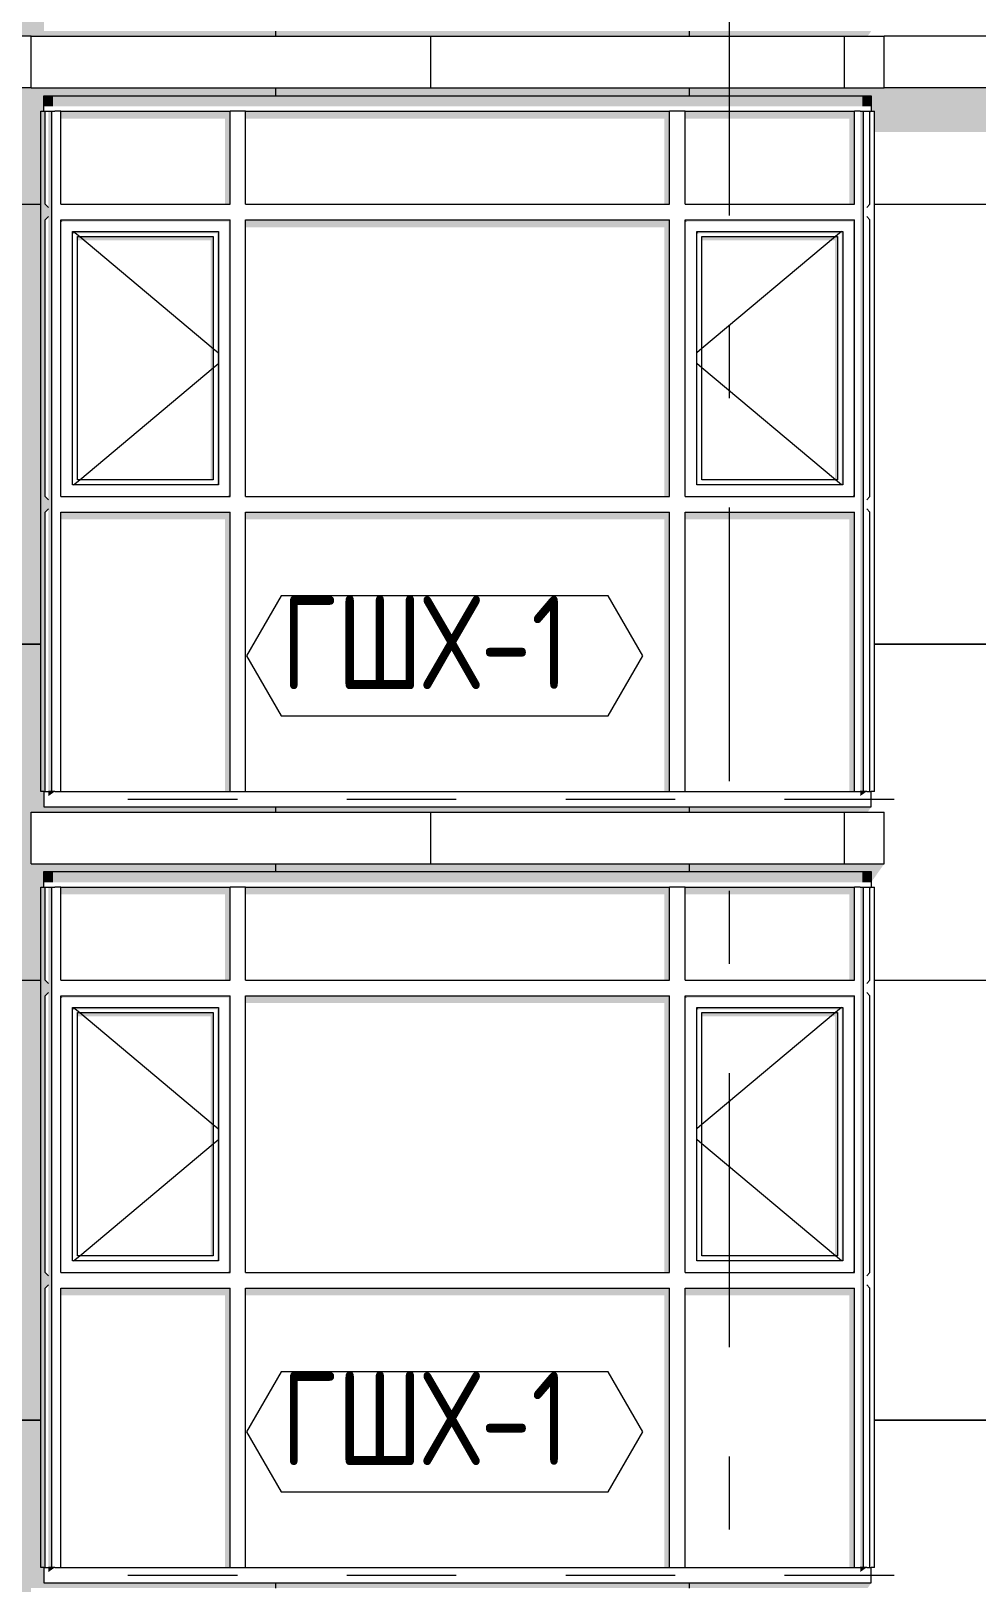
# Model space of a CAD drawing. Header units: millimetres. Extents: x 18162 to 7085488, y 72188 to 247925.
# Drawn here: x 5963758 to 5967417, y 124526 to 130526 of the extents above; entities that cross this region are included whole.
import ezdxf
from ezdxf.enums import TextEntityAlignment as Align

# ---------------------------------------------------------------- set-up
doc = ezdxf.new("R2010")
doc.units = ezdxf.units.MM
doc.header["$MEASUREMENT"] = 0
doc.linetypes.add('Dashed', pattern=[423.333333, 211.666667, -211.666667])
doc.linetypes.add('Double Dashed', pattern=[1093.611073, 529.166651, -211.666656, 141.111112, -211.666656])
for name, color, linetype in [('Finish - Wall', 7, 'Continuous'), ('Structural - Bearing', 7, 'Continuous'), ('Structural - Grid', 7, 'Continuous')]:
    doc.layers.add(name, color=color, linetype=linetype)
doc.styles.add('GENERATED_STYLE_3', font='', dxfattribs={"width": 0.8})
doc.styles.get('GENERATED_STYLE_3').set_extended_font_data('ISOCPEUR MON')

# ---------------------------------------------------------------- blocks, each defined once
blk = doc.blocks.new('*X2867', base_point=(6050603.8, 91556.2))
at = {"layer": 'Structural - Bearing', "color": 8, "linetype": 'Continuous', "lineweight": 13}
for p, q in [((5964703.8, 127306.2), (5964703.8, 127276.2)), ((5966303.8, 127306.2), (5966303.8, 127276.2)), ((5963103.8, 126856.2), (5963795.7, 126856.2)), ((5967020.5, 126856.2), (5967403.8, 126856.2)), ((5967403.8, 126856.2), (5967903.8, 126856.2)), ((5963103.8, 125156.2), (5963795.7, 125156.2)), ((5963795.7, 125156.2), (5963103.8, 125156.2)), ((5967020.5, 125156.2), (5967403.8, 125156.2)), ((5967403.8, 125156.2), (5967020.5, 125156.2)), ((5967903.8, 125156.2), (5967403.8, 125156.2)), ((5967403.8, 125156.2), (5967903.8, 125156.2)), ((5964703.8, 124526.2), (5964703.8, 124506.2)), ((5966303.8, 124526.2), (5966303.8, 124506.2))]:
    blk.add_line(p, q, dxfattribs=at)
blk = doc.blocks.new('*X2874', base_point=(6050603.8, 91556.2))
at = {"layer": 'Structural - Bearing', "color": 8, "linetype": 'Continuous', "lineweight": 13}
for p, q in [((5964703.8, 130306.2), (5964703.8, 130276.2)), ((5966303.8, 130306.2), (5966303.8, 130276.2)), ((5963103.8, 129856.2), (5963795.7, 129856.2)), ((5967020.5, 129856.2), (5967403.8, 129856.2)), ((5967403.8, 129856.2), (5967903.8, 129856.2)), ((5963103.8, 128156.2), (5963795.7, 128156.2)), ((5963795.7, 128156.2), (5963103.8, 128156.2)), ((5967020.5, 128156.2), (5967403.8, 128156.2)), ((5967403.8, 128156.2), (5967020.5, 128156.2)), ((5967903.8, 128156.2), (5967403.8, 128156.2)), ((5967403.8, 128156.2), (5967903.8, 128156.2)), ((5964703.8, 127526.2), (5964703.8, 127506.2)), ((5966303.8, 127526.2), (5966303.8, 127506.2))]:
    blk.add_line(p, q, dxfattribs=at)
blk = doc.blocks.new('*X2875', base_point=(6050603.8, 91556.2))
at = {"layer": 'Structural - Bearing', "color": 7, "linetype": 'Continuous', "lineweight": 9}
for p, q in [((5965303.8, 127506.2), (5965303.8, 127306.2)), ((5966903.8, 127506.2), (5966903.8, 127306.2))]:
    blk.add_line(p, q, dxfattribs=at)
blk = doc.blocks.new('*X2883', base_point=(6050603.8, 91556.2))
at = {"layer": 'Structural - Bearing', "color": 8, "linetype": 'Continuous', "lineweight": 13}
for p, q in [((5964703.8, 130526.2), (5964703.8, 130506.2)), ((5966303.8, 130526.2), (5966303.8, 130506.2))]:
    blk.add_line(p, q, dxfattribs=at)
blk = doc.blocks.new('*X2884', base_point=(6050603.8, 91556.2))
at = {"layer": 'Structural - Bearing', "color": 7, "linetype": 'Continuous', "lineweight": 9}
for p, q in [((5965303.8, 130506.2), (5965303.8, 130306.2)), ((5966903.8, 130506.2), (5966903.8, 130306.2))]:
    blk.add_line(p, q, dxfattribs=at)
blk = doc.blocks.new('Label_278_3', base_point=(5965358.1, 124876.2))
at = {"color": 13, "linetype": 'Continuous', "lineweight": 13, "flags": 128}
blk.add_lwpolyline([(5964591.7, 125110.4), (5964725.8, 124878.2), (5965990.4, 124878.2), (5966124.5, 125110.4), (5965990.4, 125342.7), (5964725.8, 125342.7)], close=True, dxfattribs=at)
at = {"color": 13, "lineweight": 13, "insert": (5964725.8, 125342), "char_height": 360, "attachment_point": 1, "style": 'GENERATED_STYLE_3'}
blk.add_mtext('\\A1;{\\pql;\\pt0,253000;\\fISOCPEUR MON|b0|i0|c0|p0;\\W0.800000;ГШХ-1\\fISOCPEUR MON|b0|i0|c0|p0;\\W0.800000;\\A1{\\H.66x;\\S^  ;}\\fISOCPEUR MON|b0|i0|c0|p0;\\W0.800000;\\fISOCPEUR MON|b0|i0|c0|p0;\\W0.800000;\\A1{\\H.66x;\\S^  ;}\\fISOCPEUR MON|b0|i0|c0|p0;\\W0.800000; \\fISOCPEUR MON|b0|i0|c0|p0;\\W0.800000;\\fISOCPEUR MON|b0|i0|c0|p0;\\W0.800000;\\fISOCPEUR MON|b0|i0|c0|p0;\\W0.800000;\\fISOCPEUR MON|b0|i0|c0|p0;\\W0.800000;\\fISOCPEUR MON|b0|i0|c0|p0;\\W0.800000;\\fISOCPEUR MON|b0|i0|c0|p0;\\W0.800000;\\fISOCPEUR MON|b0|i0|c0|p0;\\W0.800000;\\fISOCPEUR MON|b0|i0|c0|p0;\\W0.800000;\\fISOCPEUR MON|b0|i0|c0|p0;\\W0.800000;\\fISOCPEUR MON|b0|i0|c0|p0;\\W0.800000;\\fISOCPEUR MON|b0|i0|c0|p0;\\W0.800000;\\fISOCPEUR MON|b0|i0|c0|p0;\\W0.800000;\\fISOCPEUR MON|b0|i0|c0|p0;\\W0.800000;\\fISOCPEUR MON|b0|i0|c0|p0;\\W0.800000;\\fISOCPEUR MON|b0|i0|c0|p0;\\W0.800000;\\fISOCPEUR MON|b0|i0|c0|p0;\\W0.800000;\\fISOCPEUR MON|b0|i0|c0|p0;\\W0.800000;\\fISOCPEUR MON|b0|i0|c0|p0;\\W0.800000;\\fISOCPEUR MON|b0|i0|c0|p0;\\W0.800000;\\fISOCPEUR MON|b0|i0|c0|p0;\\W0.800000;\\fISOCPEUR MON|b0|i0|c0|p0;\\W0.800000;\\fISOCPEUR MON|b0|i0|c0|p0;\\W0.800000;\\fISOCPEUR MON|b0|i0|c0|p0;\\W0.800000;\\fISOCPEUR MON|b0|i0|c0|p0;\\W0.800000;\\fISOCPEUR MON|b0|i0|c0|p0;\\W0.800000;\\fISOCPEUR MON|b0|i0|c0|p0;\\W0.800000;\\fISOCPEUR MON|b0|i0|c0|p0;\\W0.800000;\\fISOCPEUR MON|b0|i0|c0|p0;\\W0.800000;\\fISOCPEUR MON|b0|i0|c0|p0;\\W0.800000;\\fISOCPEUR MON|b0|i0|c0|p0;\\W0.800000;\\fISOCPEUR MON|b0|i0|c0|p0;\\W0.800000;\\fISOCPEUR MON|b0|i0|c0|p0;\\W0.800000;\\fISOCPEUR MON|b0|i0|c0|p0;\\W0.800000;\\fISOCPEUR MON|b0|i0|c0|p0;\\W0.800000;\\fISOCPEUR MON|b0|i0|c0|p0;\\W0.800000;\\fISOCPEUR MON|b0|i0|c0|p0;\\W0.800000;\\fISOCPEUR MON|b0|i0|c0|p0;\\W0.800000;\\fISOCPEUR MON|b0|i0|c0|p0;\\W0.800000;\\fISOCPEUR MON|b0|i0|c0|p0;\\W0.800000;\\fISOCPEUR MON|b0|i0|c0|p0;\\W0.800000;\\fISOCPEUR MON|b0|i0|c0|p0;\\W0.800000;\\fISOCPEUR MON|b0|i0|c0|p0;\\W0.800000;\\fISOCPEUR MON|b0|i0|c0|p0;\\W0.800000;}', dxfattribs=at)
blk = doc.blocks.new('Label_279_3', base_point=(5965358.1, 127876.2))
at = {"color": 13, "linetype": 'Continuous', "lineweight": 13, "flags": 128}
blk.add_lwpolyline([(5964591.7, 128110.4), (5964725.8, 127878.2), (5965990.4, 127878.2), (5966124.5, 128110.4), (5965990.4, 128342.7), (5964725.8, 128342.7)], close=True, dxfattribs=at)
at = {"color": 13, "lineweight": 13, "insert": (5964725.8, 128342), "char_height": 360, "attachment_point": 1, "style": 'GENERATED_STYLE_3'}
blk.add_mtext('\\A1;{\\pql;\\pt0,253000;\\fISOCPEUR MON|b0|i0|c0|p0;\\W0.800000;ГШХ-1\\fISOCPEUR MON|b0|i0|c0|p0;\\W0.800000;\\A1{\\H.66x;\\S^  ;}\\fISOCPEUR MON|b0|i0|c0|p0;\\W0.800000;\\fISOCPEUR MON|b0|i0|c0|p0;\\W0.800000;\\A1{\\H.66x;\\S^  ;}\\fISOCPEUR MON|b0|i0|c0|p0;\\W0.800000; \\fISOCPEUR MON|b0|i0|c0|p0;\\W0.800000;\\fISOCPEUR MON|b0|i0|c0|p0;\\W0.800000;\\fISOCPEUR MON|b0|i0|c0|p0;\\W0.800000;\\fISOCPEUR MON|b0|i0|c0|p0;\\W0.800000;\\fISOCPEUR MON|b0|i0|c0|p0;\\W0.800000;\\fISOCPEUR MON|b0|i0|c0|p0;\\W0.800000;\\fISOCPEUR MON|b0|i0|c0|p0;\\W0.800000;\\fISOCPEUR MON|b0|i0|c0|p0;\\W0.800000;\\fISOCPEUR MON|b0|i0|c0|p0;\\W0.800000;\\fISOCPEUR MON|b0|i0|c0|p0;\\W0.800000;\\fISOCPEUR MON|b0|i0|c0|p0;\\W0.800000;\\fISOCPEUR MON|b0|i0|c0|p0;\\W0.800000;\\fISOCPEUR MON|b0|i0|c0|p0;\\W0.800000;\\fISOCPEUR MON|b0|i0|c0|p0;\\W0.800000;\\fISOCPEUR MON|b0|i0|c0|p0;\\W0.800000;\\fISOCPEUR MON|b0|i0|c0|p0;\\W0.800000;\\fISOCPEUR MON|b0|i0|c0|p0;\\W0.800000;\\fISOCPEUR MON|b0|i0|c0|p0;\\W0.800000;\\fISOCPEUR MON|b0|i0|c0|p0;\\W0.800000;\\fISOCPEUR MON|b0|i0|c0|p0;\\W0.800000;\\fISOCPEUR MON|b0|i0|c0|p0;\\W0.800000;\\fISOCPEUR MON|b0|i0|c0|p0;\\W0.800000;\\fISOCPEUR MON|b0|i0|c0|p0;\\W0.800000;\\fISOCPEUR MON|b0|i0|c0|p0;\\W0.800000;\\fISOCPEUR MON|b0|i0|c0|p0;\\W0.800000;\\fISOCPEUR MON|b0|i0|c0|p0;\\W0.800000;\\fISOCPEUR MON|b0|i0|c0|p0;\\W0.800000;\\fISOCPEUR MON|b0|i0|c0|p0;\\W0.800000;\\fISOCPEUR MON|b0|i0|c0|p0;\\W0.800000;\\fISOCPEUR MON|b0|i0|c0|p0;\\W0.800000;\\fISOCPEUR MON|b0|i0|c0|p0;\\W0.800000;\\fISOCPEUR MON|b0|i0|c0|p0;\\W0.800000;\\fISOCPEUR MON|b0|i0|c0|p0;\\W0.800000;\\fISOCPEUR MON|b0|i0|c0|p0;\\W0.800000;\\fISOCPEUR MON|b0|i0|c0|p0;\\W0.800000;\\fISOCPEUR MON|b0|i0|c0|p0;\\W0.800000;\\fISOCPEUR MON|b0|i0|c0|p0;\\W0.800000;\\fISOCPEUR MON|b0|i0|c0|p0;\\W0.800000;\\fISOCPEUR MON|b0|i0|c0|p0;\\W0.800000;\\fISOCPEUR MON|b0|i0|c0|p0;\\W0.800000;\\fISOCPEUR MON|b0|i0|c0|p0;\\W0.800000;\\fISOCPEUR MON|b0|i0|c0|p0;\\W0.800000;\\fISOCPEUR MON|b0|i0|c0|p0;\\W0.800000;}', dxfattribs=at)
blk = doc.blocks.new('Standard grid marker[382]_3', base_point=(5966458.1, 151556.2))
at = {"layer": 'Structural - Grid', "color": 13, "linetype": 'Double Dashed', "lineweight": 13, "ltscale": 2}
blk.add_line((5966458.1, 150556.2), (5966458.1, 87056.2), dxfattribs=at)
at = {"layer": 'Structural - Grid', "color": 13, "lineweight": 13, "style": 'GENERATED_STYLE_3'}
blk.add_attdef('AC_MarkerText_1', text='', height=500, rotation=360, dxfattribs=at).set_placement((5966458.1, 85706.2), align=Align.TOP_CENTER)

msp = doc.modelspace()

# ---------------------------------------------------------------- hatches: boundary and pattern name
at = {"layer": 'Finish - Wall', "linetype": 'Continuous', "lineweight": 0}
for points in [[(5963843.1, 130276.2), (5963808.1, 130276.2), (5963808.1, 130235.5), (5963843.1, 130235.5)], [(5963843.1, 130276.2), (5963843.1, 130235.5), (5964558.1, 130235.5), (5964558.1, 130276.2)], [(5966258.1, 130276.2), (5964558.1, 130276.2), (5964558.1, 130235.5), (5966258.1, 130235.5)], [(5966258.1, 130235.5), (5966973.1, 130235.5), (5966973.1, 130276.2), (5966258.1, 130276.2)], [(5967008.1, 130276.2), (5966973.1, 130276.2), (5966973.1, 130235.5), (5967008.1, 130235.5)], [(5963795.7, 130216.2), (5963795.7, 129826.2), (5963838.1, 129826.2), (5963838.1, 130216.2), (5963825.7, 130216.2), (5963825.7, 129843.6), (5963813.1, 129856.2), (5963813.1, 130216.2)], [(5964528.1, 130216.2), (5963873.1, 130216.2), (5963873.1, 130187.9), (5964508.1, 130187.9), (5964508.1, 129856.2), (5964528.1, 129856.2)], [(5964588.1, 130216.2), (5964588.1, 130187.9), (5966208.1, 130187.9), (5966208.1, 129856.2), (5966228.1, 129856.2), (5966228.1, 130216.2)], [(5966288.1, 130216.2), (5966288.1, 130187.9), (5966923.1, 130187.9), (5966923.1, 129856.2), (5966943.1, 129856.2), (5966943.1, 130216.2)], [(5966965.7, 129826.2), (5966978.1, 129826.2), (5966978.1, 130216.2), (5966965.7, 130216.2)], [(5967003.1, 130216.2), (5967003.1, 130209.1), (5967008.1, 130216.2)], [(5967003.1, 129856.2), (5966990.5, 129843.6), (5966996.8, 129847.3)], [(5964528.1, 129796.2), (5963873.1, 129796.2), (5963880.2, 129789.1), (5964521, 129789.1)], [(5963880.2, 129789.1), (5963873.1, 129796.2), (5963873.1, 129789.1)], [(5964521, 129789.1), (5964523.1, 129789.1), (5964523.1, 128731.2), (5964528.1, 128726.2), (5964528.1, 129796.2)], [(5966228.1, 129796.2), (5964588.1, 129796.2), (5964588.1, 129767.9), (5966208.1, 129767.9), (5966208.1, 128726.2), (5966228.1, 128726.2)], [(5966943.1, 129796.2), (5966288.1, 129796.2), (5966295.2, 129789.1), (5966936, 129789.1)], [(5966288.1, 129796.2), (5966288.1, 129789.1), (5966295.2, 129789.1)], [(5966936, 129789.1), (5966938.1, 129789.1), (5966938.1, 128731.2), (5966943.1, 128726.2), (5966943.1, 129796.2)], [(5966965.7, 128696.2), (5966978.1, 128696.2), (5966978.1, 129826.2), (5966965.7, 129826.2)], [(5963918.1, 129744.1), (5963925.2, 129744.1), (5963918.1, 129751.2)], [(5963918.1, 129751.2), (5963925.2, 129744.1), (5964476, 129744.1), (5964483.1, 129751.2)], [(5964463.1, 129731.2), (5963938.1, 129731.2), (5963938.1, 129717), (5964453.1, 129717), (5964453.1, 128791.2), (5964463.1, 128791.2)], [(5964483.1, 129751.2), (5964476, 129744.1), (5964478.1, 129744.1), (5964478.1, 128776.2), (5964483.1, 128771.2)], [(5966340.2, 129744.1), (5966333.1, 129751.2), (5966333.1, 129744.1)], [(5966333.1, 129751.2), (5966340.2, 129744.1), (5966891, 129744.1), (5966898.1, 129751.2)], [(5966878.1, 129731.2), (5966353.1, 129731.2), (5966353.1, 129717), (5966868.1, 129717), (5966868.1, 128791.2), (5966878.1, 128791.2)], [(5966891, 129744.1), (5966893.1, 129744.1), (5966893.1, 128776.2), (5966898.1, 128771.2), (5966898.1, 129751.2)], [(5964478.1, 128771.2), (5964483.1, 128771.2), (5964478.1, 128776.2)], [(5966893.1, 128771.2), (5966898.1, 128771.2), (5966893.1, 128776.2)], [(5964523.1, 128726.2), (5964528.1, 128726.2), (5964523.1, 128731.2)], [(5966938.1, 128726.2), (5966943.1, 128726.2), (5966938.1, 128731.2)], [(5967003.1, 128726.2), (5966990.5, 128713.6), (5966996.8, 128717.3)], [(5963795.7, 128696.2), (5963795.7, 127586.2), (5963813.1, 127586.2), (5963813.1, 128666.2), (5963825.7, 128678.8), (5963825.7, 127586.2), (5963838.1, 127586.2), (5963838.1, 128696.2)], [(5963873.1, 128666.2), (5963873.1, 128637.9), (5964508.1, 128637.9), (5964508.1, 127586.2), (5964528.1, 127586.2), (5964528.1, 128666.2)], [(5966228.1, 128666.2), (5964588.1, 128666.2), (5964588.1, 128637.9), (5966208.1, 128637.9), (5966208.1, 127586.2), (5966228.1, 127586.2)], [(5966288.1, 128637.9), (5966923.1, 128637.9), (5966923.1, 127586.2), (5966943.1, 127586.2), (5966943.1, 128666.2), (5966288.1, 128666.2)], [(5966965.7, 127586.2), (5966978.1, 127586.2), (5966978.1, 128696.2), (5966965.7, 128696.2)], [(5963825.7, 127568.6), (5963843.1, 127580.9), (5963843.1, 127586.2), (5963825.7, 127586.2)], [(5963850.5, 127586.2), (5963843.1, 127586.2), (5963843.1, 127580.9)], [(5966965.7, 127568.6), (5966973.1, 127573.9), (5966973.1, 127586.2), (5966965.7, 127586.2)], [(5966990.5, 127586.2), (5966973.1, 127586.2), (5966973.1, 127573.9)], [(5963843.1, 127276.2), (5963808.1, 127276.2), (5963808.1, 127235.5), (5963843.1, 127235.5)], [(5963843.1, 127276.2), (5963843.1, 127235.5), (5964558.1, 127235.5), (5964558.1, 127276.2)], [(5964558.1, 127276.2), (5964558.1, 127235.5), (5966258.1, 127235.5), (5966258.1, 127276.2)], [(5966258.1, 127276.2), (5966258.1, 127235.5), (5966973.1, 127235.5), (5966973.1, 127276.2)], [(5967008.1, 127276.2), (5966973.1, 127276.2), (5966973.1, 127235.5), (5967008.1, 127235.5)], [(5963795.7, 127216.2), (5963795.7, 126826.2), (5963838.1, 126826.2), (5963838.1, 127216.2), (5963825.7, 127216.2), (5963825.7, 126843.6), (5963813.1, 126856.2), (5963813.1, 127216.2)], [(5964528.1, 127216.2), (5963873.1, 127216.2), (5963873.1, 127187.9), (5964508.1, 127187.9), (5964508.1, 126856.2), (5964528.1, 126856.2)], [(5964588.1, 127187.9), (5966208.1, 127187.9), (5966208.1, 126856.2), (5966228.1, 126856.2), (5966228.1, 127216.2), (5964588.1, 127216.2)], [(5966288.1, 127216.2), (5966288.1, 127187.9), (5966923.1, 127187.9), (5966923.1, 126856.2), (5966943.1, 126856.2), (5966943.1, 127216.2)], [(5966965.7, 126826.2), (5966978.1, 126826.2), (5966978.1, 127216.2), (5966965.7, 127216.2)], [(5967003.1, 127216.2), (5967003.1, 127209.1), (5967008.1, 127216.2)], [(5967003.1, 126856.2), (5966990.5, 126843.6), (5966996.8, 126847.3)], [(5964528.1, 126796.2), (5963873.1, 126796.2), (5963880.2, 126789.1), (5964521, 126789.1)], [(5963880.2, 126789.1), (5963873.1, 126796.2), (5963873.1, 126789.1)], [(5964521, 126789.1), (5964523.1, 126789.1), (5964523.1, 125731.2), (5964528.1, 125726.2), (5964528.1, 126796.2)], [(5964588.1, 126767.9), (5966208.1, 126767.9), (5966208.1, 125726.2), (5966228.1, 125726.2), (5966228.1, 126796.2), (5964588.1, 126796.2)], [(5966943.1, 126796.2), (5966288.1, 126796.2), (5966295.2, 126789.1), (5966936, 126789.1)], [(5966288.1, 126796.2), (5966288.1, 126789.1), (5966295.2, 126789.1)], [(5966936, 126789.1), (5966938.1, 126789.1), (5966938.1, 125731.2), (5966943.1, 125726.2), (5966943.1, 126796.2)], [(5966965.7, 125696.2), (5966978.1, 125696.2), (5966978.1, 126826.2), (5966965.7, 126826.2)], [(5963918.1, 126744.1), (5963925.2, 126744.1), (5963918.1, 126751.2)], [(5963918.1, 126751.2), (5963925.2, 126744.1), (5964476, 126744.1), (5964483.1, 126751.2)], [(5964463.1, 126731.2), (5963938.1, 126731.2), (5963938.1, 126717), (5964453.1, 126717), (5964453.1, 125791.2), (5964463.1, 125791.2)], [(5964483.1, 126751.2), (5964476, 126744.1), (5964478.1, 126744.1), (5964478.1, 125776.2), (5964483.1, 125771.2)], [(5966340.2, 126744.1), (5966333.1, 126751.2), (5966333.1, 126744.1)], [(5966898.1, 126751.2), (5966333.1, 126751.2), (5966340.2, 126744.1), (5966891, 126744.1)], [(5966878.1, 126731.2), (5966353.1, 126731.2), (5966353.1, 126717), (5966868.1, 126717), (5966868.1, 125791.2), (5966878.1, 125791.2)], [(5966891, 126744.1), (5966893.1, 126744.1), (5966893.1, 125776.2), (5966898.1, 125771.2), (5966898.1, 126751.2)], [(5964478.1, 125771.2), (5964483.1, 125771.2), (5964478.1, 125776.2)], [(5966893.1, 125771.2), (5966898.1, 125771.2), (5966893.1, 125776.2)], [(5964523.1, 125726.2), (5964528.1, 125726.2), (5964523.1, 125731.2)], [(5966938.1, 125726.2), (5966943.1, 125726.2), (5966938.1, 125731.2)], [(5967003.1, 125726.2), (5966990.5, 125713.6), (5966996.8, 125717.3)], [(5963795.7, 125696.2), (5963795.7, 124586.2), (5963813.1, 124586.2), (5963813.1, 125666.2), (5963825.7, 125678.8), (5963825.7, 124586.2), (5963838.1, 124586.2), (5963838.1, 125696.2)], [(5964528.1, 125666.2), (5963873.1, 125666.2), (5963873.1, 125637.9), (5964508.1, 125637.9), (5964508.1, 124586.2), (5964528.1, 124586.2)], [(5964588.1, 125666.2), (5964588.1, 125637.9), (5966208.1, 125637.9), (5966208.1, 124586.2), (5966228.1, 124586.2), (5966228.1, 125666.2)], [(5966288.1, 125637.9), (5966923.1, 125637.9), (5966923.1, 124586.2), (5966943.1, 124586.2), (5966943.1, 125666.2), (5966288.1, 125666.2)], [(5966965.7, 124586.2), (5966978.1, 124586.2), (5966978.1, 125696.2), (5966965.7, 125696.2)], [(5963825.7, 124568.6), (5963843.1, 124580.9), (5963843.1, 124586.2), (5963825.7, 124586.2)], [(5963850.5, 124586.2), (5963843.1, 124586.2), (5963843.1, 124580.9)], [(5966965.7, 124568.6), (5966973.1, 124573.9), (5966973.1, 124586.2), (5966965.7, 124586.2)], [(5966990.5, 124586.2), (5966973.1, 124586.2), (5966973.1, 124573.9)]]:
    msp.add_hatch(color=49, dxfattribs=at).paths.add_polyline_path(points)
h = msp.add_hatch(color=49, dxfattribs=at)
h.paths.add_polyline_path([(5963795.7, 128696.2), (5963838.1, 128696.2), (5963838.1, 129826.2), (5963795.7, 129826.2)])
h.paths.add_polyline_path([(5963813.1, 129796.2), (5963825.7, 129808.8), (5963825.7, 128713.6), (5963813.1, 128726.2)], flags=0)
h = msp.add_hatch(color=49, dxfattribs=at)
h.paths.add_polyline_path([(5963795.7, 125696.2), (5963838.1, 125696.2), (5963838.1, 126826.2), (5963795.7, 126826.2)])
h.paths.add_polyline_path([(5963813.1, 126796.2), (5963825.7, 126808.8), (5963825.7, 125713.6), (5963813.1, 125726.2)], flags=0)
at = {"layer": 'Structural - Bearing', "linetype": 'Continuous', "lineweight": 0}
for points in [[(5962513.1, 131017.7), (5962525.7, 131005.1), (5962525.7, 130975.5), (5962513.1, 130957.7), (5962513.1, 130506.2), (5966994, 130506.2), (5967008.1, 130526.2), (5963808.1, 130526.2), (5963808.1, 130586.2), (5963795.7, 130586.2), (5963795.7, 133216.2), (5963808.1, 133216.2), (5963808.1, 133276.2), (5967008.1, 133276.2), (5967008.1, 133235.5), (5967058.1, 133306.2), (5963758.1, 133306.2), (5963758.1, 133456.2), (5962513.1, 133456.2), (5962513.1, 132887.7), (5962525.7, 132875.1), (5962525.7, 132856.2), (5962758.1, 132856.2), (5962758.1, 131156.2), (5962513.1, 131156.2)], [(5958758.1, 130135.9), (5962513.1, 130135.9), (5962513.1, 129887.7), (5962525.7, 129875.1), (5962525.7, 129856.2), (5962758.1, 129856.2), (5962758.1, 128156.2), (5962513.1, 128156.2), (5962513.1, 128017.7), (5962525.7, 128005.1), (5962525.7, 127975.5), (5962513.1, 127957.7), (5962513.1, 127456.2), (5963758.1, 127456.2), (5963758.1, 127506.2), (5966994, 127506.2), (5967008.1, 127526.2), (5963808.1, 127526.2), (5963808.1, 127586.2), (5963795.7, 127586.2), (5963795.7, 130216.2), (5963808.1, 130216.2), (5963808.1, 130276.2), (5967008.1, 130276.2), (5967008.1, 130216.2), (5967020.5, 130216.2), (5967020.5, 130135.9), (5972308, 130135.9), (5972308.1, 130136.1), (5972308.1, 130306.2), (5966990.5, 130306.2), (5963758.1, 130306.2), (5958758.1, 130306.2)], [(5962513.1, 125156.2), (5962513.1, 125017.7), (5962525.7, 125005.1), (5962525.7, 124975.5), (5962513.1, 124957.7), (5962513.1, 124456.2), (5963758.1, 124456.2), (5963758.1, 124506.2), (5966994, 124506.2), (5967008.1, 124526.2), (5963808.1, 124526.2), (5963808.1, 124586.2), (5963795.7, 124586.2), (5963795.7, 127216.2), (5963808.1, 127216.2), (5963808.1, 127276.2), (5967008.1, 127276.2), (5967008.1, 127235.5), (5967058.1, 127306.2), (5963758.1, 127306.2), (5963758.1, 127456.2), (5962513.1, 127456.2), (5962513.1, 126887.7), (5962525.7, 126875.1), (5962525.7, 126856.2), (5962758.1, 126856.2), (5962758.1, 125156.2)]]:
    msp.add_hatch(color=49, dxfattribs=at).paths.add_polyline_path(points)

# ---------------------------------------------------------------- linework, layer by layer
at = {"color": 8, "linetype": 'Dashed', "lineweight": 13, "ltscale": 2}
for p, q in [((5948046.5, 127556.2), (5978885, 127556.2)), ((5948046.5, 124556.2), (5978885, 124556.2))]:
    msp.add_line(p, q, dxfattribs=at)
at = {"layer": 'Finish - Wall', "color": 7, "linetype": 'Continuous', "lineweight": 9}
for p, q in [((5963808.1, 130216.2), (5963808.1, 130276.2)), ((5963808.1, 130276.2), (5963843.1, 130276.2)), ((5963843.1, 130276.2), (5964558.1, 130276.2)), ((5964558.1, 130276.2), (5966258.1, 130276.2)), ((5966258.1, 130276.2), (5966973.1, 130276.2)), ((5966973.1, 130276.2), (5967008.1, 130276.2)), ((5967008.1, 130276.2), (5967008.1, 130216.2)), ((5963795.7, 130216.2), (5963808.1, 130216.2)), ((5963795.7, 129826.2), (5963795.7, 130216.2)), ((5963808.1, 130216.2), (5963813.1, 130216.2)), ((5963813.1, 130216.2), (5963825.7, 130216.2)), ((5963813.1, 129856.2), (5963813.1, 130216.2)), ((5963825.7, 130216.2), (5963838.1, 130216.2)), ((5963838.1, 130216.2), (5963850.5, 130216.2)), ((5963838.1, 129826.2), (5963838.1, 130216.2)), ((5963873.1, 130216.2), (5963850.5, 130216.2)), ((5963873.1, 130216.2), (5964528.1, 130216.2)), ((5963873.1, 129856.2), (5963873.1, 130216.2)), ((5964588.1, 130216.2), (5964528.1, 130216.2)), ((5964528.1, 129856.2), (5964528.1, 130216.2)), ((5964588.1, 130216.2), (5966228.1, 130216.2)), ((5964588.1, 129856.2), (5964588.1, 130216.2)), ((5966288.1, 130216.2), (5966228.1, 130216.2)), ((5966228.1, 129856.2), (5966228.1, 130216.2)), ((5966288.1, 130216.2), (5966943.1, 130216.2)), ((5966288.1, 129856.2), (5966288.1, 130216.2)), ((5966965.7, 130216.2), (5966943.1, 130216.2)), ((5966943.1, 129856.2), (5966943.1, 130216.2)), ((5966965.7, 130216.2), (5966978.1, 130216.2)), ((5966978.1, 130216.2), (5966990.5, 130216.2)), ((5966978.1, 129826.2), (5966978.1, 130216.2)), ((5966990.5, 130216.2), (5967003.1, 130216.2)), ((5967003.1, 130216.2), (5967008.1, 130216.2)), ((5967003.1, 129856.2), (5967003.1, 130216.2)), ((5967008.1, 130216.2), (5967020.5, 130216.2)), ((5967020.5, 129826.2), (5967020.5, 130216.2)), ((5963813.1, 129856.2), (5963825.7, 129843.6)), ((5963873.1, 129856.2), (5964528.1, 129856.2)), ((5964588.1, 129856.2), (5966228.1, 129856.2)), ((5966288.1, 129856.2), (5966943.1, 129856.2)), ((5966990.5, 129843.6), (5967003.1, 129856.2)), ((5963795.7, 128696.2), (5963795.7, 129826.2)), ((5963825.7, 129808.8), (5963813.1, 129796.2)), ((5963813.1, 128726.2), (5963813.1, 129796.2)), ((5963838.1, 128696.2), (5963838.1, 129826.2)), ((5963873.1, 128726.2), (5963873.1, 129796.2)), ((5963873.1, 129796.2), (5964528.1, 129796.2)), ((5964528.1, 128726.2), (5964528.1, 129796.2)), ((5964588.1, 128726.2), (5964588.1, 129796.2)), ((5964588.1, 129796.2), (5966228.1, 129796.2)), ((5966228.1, 128726.2), (5966228.1, 129796.2)), ((5966288.1, 128726.2), (5966288.1, 129796.2)), ((5966288.1, 129796.2), (5966943.1, 129796.2)), ((5966943.1, 128726.2), (5966943.1, 129796.2)), ((5966978.1, 128696.2), (5966978.1, 129826.2)), ((5967003.1, 129796.2), (5966990.5, 129808.8)), ((5967003.1, 128726.2), (5967003.1, 129796.2)), ((5967020.5, 128696.2), (5967020.5, 129826.2)), ((5963918.1, 128771.2), (5963918.1, 129751.2)), ((5963918.1, 129751.2), (5964483.1, 129751.2)), ((5963923, 129751.2), (5963946.9, 129731.2)), ((5963938.1, 129731.2), (5964463.1, 129731.2)), ((5963938.1, 128791.2), (5963938.1, 129731.2)), ((5963946.9, 129731.2), (5964463.1, 129298.9)), ((5964463.1, 129731.2), (5964463.1, 128791.2)), ((5964483.1, 129751.2), (5964483.1, 128771.2)), ((5966333.1, 128771.2), (5966333.1, 129751.2)), ((5966333.1, 129751.2), (5966898.1, 129751.2)), ((5966353.1, 129731.2), (5966878.1, 129731.2)), ((5966869.4, 129731.2), (5966353.1, 129298.9)), ((5966353.1, 128791.2), (5966353.1, 129731.2)), ((5966893.3, 129751.2), (5966869.4, 129731.2)), ((5966878.1, 129731.2), (5966878.1, 128791.2)), ((5966898.1, 129751.2), (5966898.1, 128771.2)), ((5964463.1, 129298.9), (5964483.1, 129282.1)), ((5964463.1, 129223.5), (5964483.1, 129240.2)), ((5966353.1, 129298.9), (5966333.1, 129282.1)), ((5966353.1, 129223.5), (5966333.1, 129240.2)), ((5963946.9, 128791.2), (5964463.1, 129223.5)), ((5966869.4, 128791.2), (5966353.1, 129223.5)), ((5964483.1, 128771.2), (5963918.1, 128771.2)), ((5963923, 128771.2), (5963946.9, 128791.2)), ((5964463.1, 128791.2), (5963938.1, 128791.2)), ((5966898.1, 128771.2), (5966333.1, 128771.2)), ((5966878.1, 128791.2), (5966353.1, 128791.2)), ((5966893.3, 128771.2), (5966869.4, 128791.2)), ((5963813.1, 128726.2), (5963825.7, 128713.6)), ((5963873.1, 128726.2), (5964528.1, 128726.2)), ((5964588.1, 128726.2), (5966228.1, 128726.2)), ((5966288.1, 128726.2), (5966943.1, 128726.2)), ((5966990.5, 128713.6), (5967003.1, 128726.2)), ((5963795.7, 127586.2), (5963795.7, 128696.2)), ((5963825.7, 128678.8), (5963813.1, 128666.2)), ((5963813.1, 127586.2), (5963813.1, 128666.2)), ((5963838.1, 127586.2), (5963838.1, 128696.2)), ((5963873.1, 127586.2), (5963873.1, 128666.2)), ((5963873.1, 128666.2), (5964528.1, 128666.2)), ((5964528.1, 127586.2), (5964528.1, 128666.2)), ((5964588.1, 127586.2), (5964588.1, 128666.2)), ((5964588.1, 128666.2), (5966228.1, 128666.2)), ((5966228.1, 127586.2), (5966228.1, 128666.2)), ((5966288.1, 127586.2), (5966288.1, 128666.2)), ((5966288.1, 128666.2), (5966943.1, 128666.2)), ((5966943.1, 127586.2), (5966943.1, 128666.2)), ((5966978.1, 127586.2), (5966978.1, 128696.2)), ((5967003.1, 128666.2), (5966990.5, 128678.8)), ((5967003.1, 127586.2), (5967003.1, 128666.2)), ((5967020.5, 127586.2), (5967020.5, 128696.2)), ((5963808.1, 127586.2), (5963795.7, 127586.2)), ((5963808.1, 127586.2), (5963813.1, 127586.2)), ((5963808.1, 127586.2), (5963808.1, 127526.2)), ((5963813.1, 127586.2), (5963825.7, 127586.2)), ((5963838.1, 127586.2), (5963825.7, 127586.2)), ((5963850.5, 127586.2), (5963838.1, 127586.2)), ((5963850.5, 127586.2), (5963873.1, 127586.2)), ((5963873.1, 127586.2), (5964528.1, 127586.2)), ((5964528.1, 127586.2), (5964588.1, 127586.2)), ((5964588.1, 127586.2), (5966228.1, 127586.2)), ((5966228.1, 127586.2), (5966288.1, 127586.2)), ((5966288.1, 127586.2), (5966943.1, 127586.2)), ((5966943.1, 127586.2), (5966965.7, 127586.2)), ((5966978.1, 127586.2), (5966965.7, 127586.2)), ((5966990.5, 127586.2), (5966978.1, 127586.2)), ((5966990.5, 127586.2), (5967003.1, 127586.2)), ((5967003.1, 127586.2), (5967008.1, 127586.2)), ((5967020.5, 127586.2), (5967008.1, 127586.2)), ((5967008.1, 127526.2), (5967008.1, 127586.2)), ((5963808.1, 127526.2), (5963843.1, 127526.2)), ((5963843.1, 127526.2), (5964558.1, 127526.2)), ((5964558.1, 127526.2), (5966258.1, 127526.2)), ((5966258.1, 127526.2), (5966973.1, 127526.2)), ((5966973.1, 127526.2), (5967008.1, 127526.2)), ((5963808.1, 127216.2), (5963808.1, 127276.2)), ((5963808.1, 127276.2), (5963843.1, 127276.2)), ((5963843.1, 127276.2), (5964558.1, 127276.2)), ((5964558.1, 127276.2), (5966258.1, 127276.2)), ((5966258.1, 127276.2), (5966973.1, 127276.2)), ((5966973.1, 127276.2), (5967008.1, 127276.2)), ((5967008.1, 127276.2), (5967008.1, 127216.2)), ((5963795.7, 127216.2), (5963808.1, 127216.2)), ((5963795.7, 126826.2), (5963795.7, 127216.2)), ((5963808.1, 127216.2), (5963813.1, 127216.2)), ((5963813.1, 127216.2), (5963825.7, 127216.2)), ((5963813.1, 126856.2), (5963813.1, 127216.2)), ((5963825.7, 127216.2), (5963838.1, 127216.2)), ((5963838.1, 127216.2), (5963850.5, 127216.2)), ((5963838.1, 126826.2), (5963838.1, 127216.2)), ((5963873.1, 127216.2), (5963850.5, 127216.2)), ((5963873.1, 127216.2), (5964528.1, 127216.2)), ((5963873.1, 126856.2), (5963873.1, 127216.2)), ((5964588.1, 127216.2), (5964528.1, 127216.2)), ((5964528.1, 126856.2), (5964528.1, 127216.2)), ((5964588.1, 127216.2), (5966228.1, 127216.2)), ((5964588.1, 126856.2), (5964588.1, 127216.2)), ((5966288.1, 127216.2), (5966228.1, 127216.2)), ((5966228.1, 126856.2), (5966228.1, 127216.2)), ((5966288.1, 127216.2), (5966943.1, 127216.2)), ((5966288.1, 126856.2), (5966288.1, 127216.2)), ((5966965.7, 127216.2), (5966943.1, 127216.2)), ((5966943.1, 126856.2), (5966943.1, 127216.2)), ((5966965.7, 127216.2), (5966978.1, 127216.2)), ((5966978.1, 127216.2), (5966990.5, 127216.2)), ((5966978.1, 126826.2), (5966978.1, 127216.2)), ((5966990.5, 127216.2), (5967003.1, 127216.2)), ((5967003.1, 127216.2), (5967008.1, 127216.2)), ((5967003.1, 126856.2), (5967003.1, 127216.2)), ((5967008.1, 127216.2), (5967020.5, 127216.2)), ((5967020.5, 126826.2), (5967020.5, 127216.2)), ((5963813.1, 126856.2), (5963825.7, 126843.6)), ((5963873.1, 126856.2), (5964528.1, 126856.2)), ((5964588.1, 126856.2), (5966228.1, 126856.2)), ((5966288.1, 126856.2), (5966943.1, 126856.2)), ((5966990.5, 126843.6), (5967003.1, 126856.2)), ((5963795.7, 125696.2), (5963795.7, 126826.2)), ((5963825.7, 126808.8), (5963813.1, 126796.2)), ((5963813.1, 125726.2), (5963813.1, 126796.2)), ((5963838.1, 125696.2), (5963838.1, 126826.2)), ((5963873.1, 125726.2), (5963873.1, 126796.2)), ((5963873.1, 126796.2), (5964528.1, 126796.2)), ((5964528.1, 125726.2), (5964528.1, 126796.2)), ((5964588.1, 125726.2), (5964588.1, 126796.2)), ((5964588.1, 126796.2), (5966228.1, 126796.2)), ((5966228.1, 125726.2), (5966228.1, 126796.2)), ((5966288.1, 125726.2), (5966288.1, 126796.2)), ((5966288.1, 126796.2), (5966943.1, 126796.2)), ((5966943.1, 125726.2), (5966943.1, 126796.2)), ((5966978.1, 125696.2), (5966978.1, 126826.2)), ((5967003.1, 126796.2), (5966990.5, 126808.8)), ((5967003.1, 125726.2), (5967003.1, 126796.2)), ((5967020.5, 125696.2), (5967020.5, 126826.2)), ((5963918.1, 125771.2), (5963918.1, 126751.2)), ((5963918.1, 126751.2), (5964483.1, 126751.2)), ((5963923, 126751.2), (5963946.9, 126731.2)), ((5963938.1, 126731.2), (5964463.1, 126731.2)), ((5963938.1, 125791.2), (5963938.1, 126731.2)), ((5963946.9, 126731.2), (5964463.1, 126298.9)), ((5964463.1, 126731.2), (5964463.1, 125791.2)), ((5964483.1, 126751.2), (5964483.1, 125771.2)), ((5966333.1, 125771.2), (5966333.1, 126751.2)), ((5966333.1, 126751.2), (5966898.1, 126751.2)), ((5966353.1, 126731.2), (5966878.1, 126731.2)), ((5966869.4, 126731.2), (5966353.1, 126298.9)), ((5966353.1, 125791.2), (5966353.1, 126731.2)), ((5966893.3, 126751.2), (5966869.4, 126731.2)), ((5966878.1, 126731.2), (5966878.1, 125791.2)), ((5966898.1, 126751.2), (5966898.1, 125771.2)), ((5964463.1, 126298.9), (5964483.1, 126282.1)), ((5964463.1, 126223.5), (5964483.1, 126240.2)), ((5966353.1, 126298.9), (5966333.1, 126282.1)), ((5966353.1, 126223.5), (5966333.1, 126240.2)), ((5963946.9, 125791.2), (5964463.1, 126223.5)), ((5966869.4, 125791.2), (5966353.1, 126223.5)), ((5964483.1, 125771.2), (5963918.1, 125771.2)), ((5963923, 125771.2), (5963946.9, 125791.2)), ((5964463.1, 125791.2), (5963938.1, 125791.2)), ((5966898.1, 125771.2), (5966333.1, 125771.2)), ((5966878.1, 125791.2), (5966353.1, 125791.2)), ((5966893.3, 125771.2), (5966869.4, 125791.2)), ((5963813.1, 125726.2), (5963825.7, 125713.6)), ((5963873.1, 125726.2), (5964528.1, 125726.2)), ((5964588.1, 125726.2), (5966228.1, 125726.2)), ((5966288.1, 125726.2), (5966943.1, 125726.2)), ((5966990.5, 125713.6), (5967003.1, 125726.2)), ((5963795.7, 124586.2), (5963795.7, 125696.2)), ((5963825.7, 125678.8), (5963813.1, 125666.2)), ((5963813.1, 124586.2), (5963813.1, 125666.2)), ((5963838.1, 124586.2), (5963838.1, 125696.2)), ((5963873.1, 124586.2), (5963873.1, 125666.2)), ((5963873.1, 125666.2), (5964528.1, 125666.2)), ((5964528.1, 124586.2), (5964528.1, 125666.2)), ((5964588.1, 124586.2), (5964588.1, 125666.2)), ((5964588.1, 125666.2), (5966228.1, 125666.2)), ((5966228.1, 124586.2), (5966228.1, 125666.2)), ((5966288.1, 124586.2), (5966288.1, 125666.2)), ((5966288.1, 125666.2), (5966943.1, 125666.2)), ((5966943.1, 124586.2), (5966943.1, 125666.2)), ((5966978.1, 124586.2), (5966978.1, 125696.2)), ((5967003.1, 125666.2), (5966990.5, 125678.8)), ((5967003.1, 124586.2), (5967003.1, 125666.2)), ((5967020.5, 124586.2), (5967020.5, 125696.2)), ((5963808.1, 124586.2), (5963795.7, 124586.2)), ((5963808.1, 124586.2), (5963813.1, 124586.2)), ((5963808.1, 124586.2), (5963808.1, 124526.2)), ((5963813.1, 124586.2), (5963825.7, 124586.2)), ((5963838.1, 124586.2), (5963825.7, 124586.2)), ((5963850.5, 124586.2), (5963838.1, 124586.2)), ((5963850.5, 124586.2), (5963873.1, 124586.2)), ((5963873.1, 124586.2), (5964528.1, 124586.2)), ((5964528.1, 124586.2), (5964588.1, 124586.2)), ((5964588.1, 124586.2), (5966228.1, 124586.2)), ((5966228.1, 124586.2), (5966288.1, 124586.2)), ((5966288.1, 124586.2), (5966943.1, 124586.2)), ((5966943.1, 124586.2), (5966965.7, 124586.2)), ((5966978.1, 124586.2), (5966965.7, 124586.2)), ((5966990.5, 124586.2), (5966978.1, 124586.2)), ((5966990.5, 124586.2), (5967003.1, 124586.2)), ((5967003.1, 124586.2), (5967008.1, 124586.2)), ((5967020.5, 124586.2), (5967008.1, 124586.2)), ((5967008.1, 124526.2), (5967008.1, 124586.2)), ((5963808.1, 124526.2), (5963843.1, 124526.2)), ((5963843.1, 124526.2), (5964558.1, 124526.2)), ((5964558.1, 124526.2), (5966258.1, 124526.2)), ((5966258.1, 124526.2), (5966973.1, 124526.2)), ((5966973.1, 124526.2), (5967008.1, 124526.2))]:
    msp.add_line(p, q, dxfattribs=at)
at = {"layer": 'Structural - Bearing', "color": 7, "linetype": 'Continuous', "lineweight": 13}
for p, q in [((5963758.1, 130506.2), (5953488.4, 130506.2)), ((5963758.1, 130306.2), (5963758.1, 130506.2)), ((5963758.1, 130506.2), (5967058.1, 130506.2)), ((5972428.4, 130506.2), (5967058.1, 130506.2)), ((5967058.1, 130306.2), (5967058.1, 130506.2)), ((5963758.1, 130306.2), (5953488.4, 130306.2)), ((5963758.1, 130306.2), (5967058.1, 130306.2)), ((5972428.4, 130306.2), (5967058.1, 130306.2)), ((5963758.1, 127306.2), (5963758.1, 127506.2)), ((5963758.1, 127506.2), (5967058.1, 127506.2)), ((5967058.1, 127306.2), (5967058.1, 127506.2)), ((5963758.1, 127306.2), (5967058.1, 127306.2))]:
    msp.add_line(p, q, dxfattribs=at)

# ---------------------------------------------------------------- block references
at = {"color": 12, "linetype": 'Continuous', "lineweight": 13}
for name, p in [('Label_279_3', (5965358.1, 127876.2)), ('Label_278_3', (5965358.1, 124876.2))]:
    msp.add_blockref(name, p, dxfattribs=at)
at = {"layer": 'Structural - Bearing', "lineweight": 0}
for name in ['*X2883', '*X2884', '*X2874', '*X2875', '*X2867']:
    msp.add_blockref(name, (6050603.8, 91556.2), dxfattribs=at)
at = {"layer": 'Structural - Grid', "color": 13, "linetype": 'Continuous', "lineweight": 13}
msp.add_blockref('Standard grid marker[382]_3', (5966458.1, 151556.2), dxfattribs=at)

doc.saveas('drawing.dxf')
